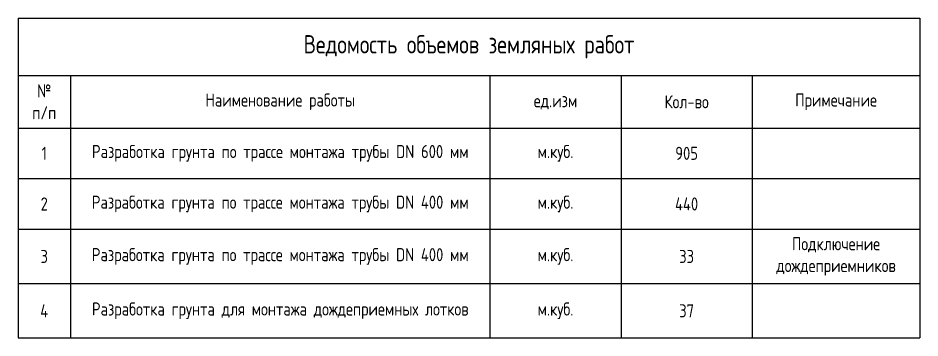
# Model space of a CAD drawing. Header units: millimetres. Extents: x 24859265 to 26550985, y 32092698 to 33532929.
# Drawn here: x 26127976 to 26145176, y 33047293 to 33053403 of the extents above; entities that cross this region are included whole.
import ezdxf

# ---------------------------------------------------------------- set-up
doc = ezdxf.new("R2010")
doc.units = ezdxf.units.MM
doc.styles.add('GOST 2.304', font='GOST_0.TTF')

# ---------------------------------------------------------------- blocks, each defined once
blk = doc.blocks.new('*T135')
at = {"color": 0, "linetype": 'ByBlock', "lineweight": -2, "transparency": 16777216}
for p, q in [((0, 0), (17200, 0)), ((0, 0), (0, -6110)), ((17200, 0), (17200, -6110)), ((0, -1100), (17200, -1100)), ((1000, -1100), (1000, -6110)), ((9000, -1100), (9000, -6110)), ((11500, -1100), (11500, -6110)), ((14000, -1100), (14000, -6110)), ((0, -2101), (17200, -2101)), ((0, -3067), (17200, -3067)), ((0, -4034), (17200, -4034)), ((0, -5072), (17200, -5072)), ((0, -6110), (17200, -6110))]:
    blk.add_line(p, q, dxfattribs=at)
at = {"color": 0, "transparency": 16777216, "attachment_point": 5, "style": 'GOST 2.304'}
for s, insert, char_height, width in [('Ведомость объемов земляных работ', (8600, -550), 350, 16900), ('№ п/п', (500, -1600), 250, 700), ('Наименование работы', (5000, -1600), 250, 7700), ('ед.изм', (10250, -1600), 250, 2200), ('Кол-во', (12750, -1600), 250, 2200), ('Примечание', (15600, -1600), 250, 2900), ('1', (500, -2584), 250, 700), ('Разработка грунта по трассе монтажа трубы DN 600 мм', (5000, -2584), 250, 7700), ('м.куб.', (10250, -2584), 250, 2200), ('905', (12750, -2584), 250, 2200), ('2', (500, -3551), 250, 700), ('Разработка грунта по трассе монтажа трубы DN 400 мм', (5000, -3551), 250, 7700), ('м.куб.', (10250, -3551), 250, 2200), ('440', (12750, -3551), 250, 2200), ('Подключение дождеприемников', (15600, -4553), 250, 2900), ('3', (500, -4553), 250, 700), ('Разработка грунта по трассе монтажа трубы DN 400 мм', (5000, -4553), 250, 7700), ('м.куб.', (10250, -4553), 250, 2200), ('33', (12750, -4553), 250, 2200), ('4', (500, -5591), 250, 700), ('Разработка грунта для монтажа дождеприемных лотков', (5000, -5591), 250, 7700), ('м.куб.', (10250, -5591), 250, 2200), ('37', (12750, -5591), 250, 2200)]:
    blk.add_mtext(s, dxfattribs=dict(at, insert=insert, char_height=char_height, width=width))

msp = doc.modelspace()

# ---------------------------------------------------------------- block references
msp.add_blockref('*T135', (26127976.4114, 33053402.8637))

doc.saveas('drawing.dxf')
